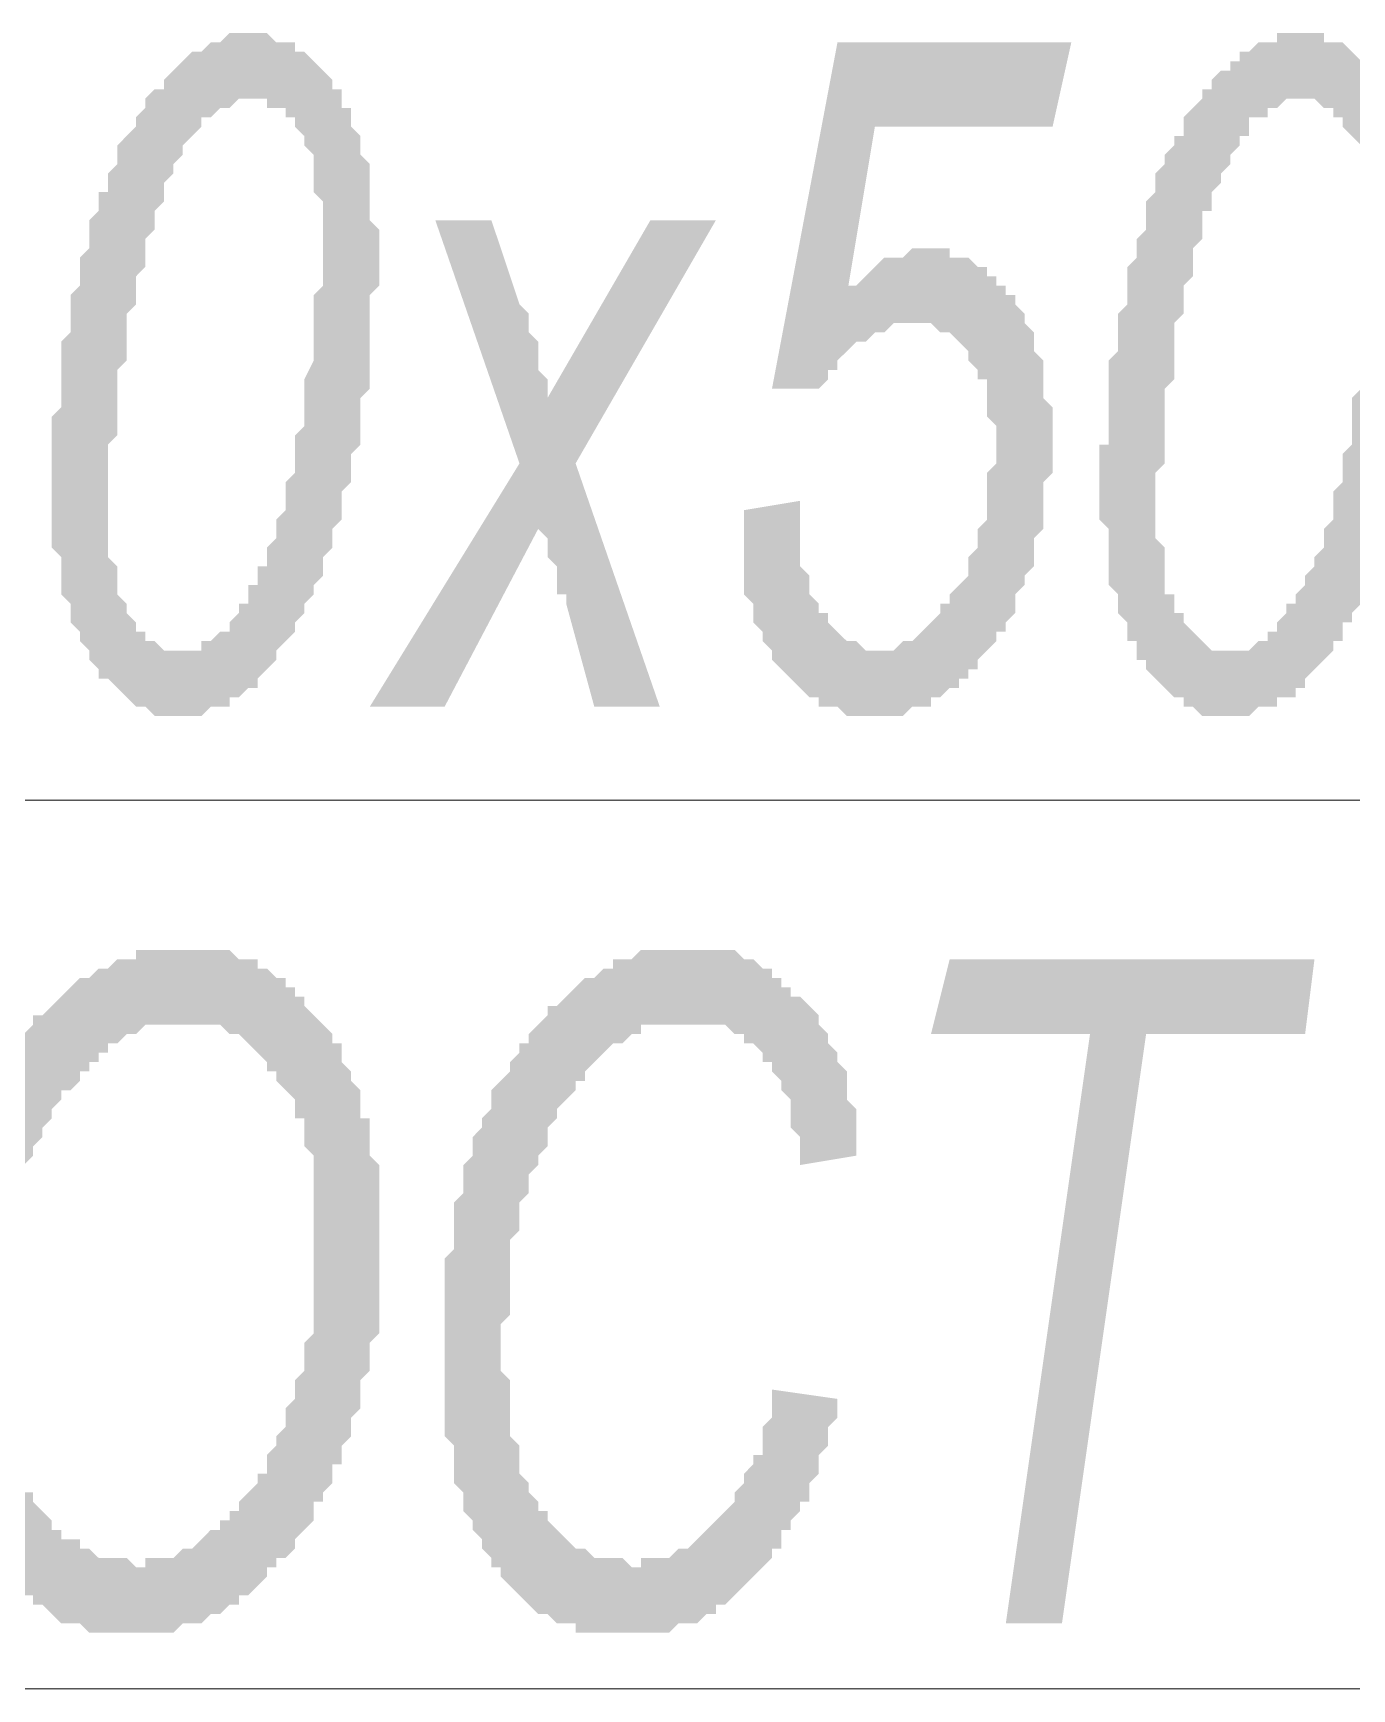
# Model space of a CAD drawing. Header units: millimetres. Extents: x 1372 to 666090, y 1285 to 31551.
# Drawn here: x 628847 to 629435, y 24317 to 25055 of the extents above; entities that cross this region are included whole.
import ezdxf

# ---------------------------------------------------------------- set-up
doc = ezdxf.new("R2010")
doc.units = ezdxf.units.MM
doc.layers.add('PDF _0', color=7, linetype='Continuous')
doc.layers.add('PDF _75-АЗ Штамп', color=7, linetype='Continuous')

msp = doc.modelspace()

# ---------------------------------------------------------------- hatches: boundary and pattern name
at = {"layer": 'PDF _75-АЗ Штамп', "transparency": 33554559}
h = msp.add_hatch(color=256, dxfattribs=at)
h.paths.add_polyline_path([(628855.17, 24854.88), (628855.17, 24859.05), (628855.17, 24863.22), (628855.17, 24867.4), (628855.17, 24871.57), (628855.17, 24871.57), (628855.17, 24875.74), (628855.17, 24879.91), (628855.17, 24884.08), (628859.34, 24888.25), (628859.34, 24892.42), (628859.34, 24896.6), (628859.34, 24900.77), (628859.34, 24904.94), (628859.34, 24909.11), (628859.34, 24913.28), (628859.34, 24917.45), (628863.51, 24921.62), (628863.51, 24925.8), (628863.51, 24929.97), (628863.51, 24934.14), (628863.51, 24938.31), (628867.68, 24942.48), (628867.68, 24946.65), (628867.68, 24950.82), (628867.68, 24955), (628871.85, 24959.17), (628871.85, 24963.34), (628871.85, 24967.51), (628871.85, 24971.68), (628876.03, 24975.85), (628876.03, 24980.02), (628876.03, 24984.2), (628880.2, 24984.2), (628880.2, 24988.37), (628880.2, 24992.54), (628880.2, 24992.54), (628884.37, 24996.71), (628884.37, 25000.88), (628884.37, 25005.05), (628888.54, 25009.22), (628888.54, 25009.22), (628892.71, 25013.39), (628892.71, 25017.57), (628896.88, 25021.74), (628896.88, 25021.74), (628896.88, 25025.91), (628901.05, 25030.08), (628901.05, 25030.08), (628905.22, 25030.08), (628905.22, 25034.25), (628909.4, 25038.42), (628909.4, 25038.42), (628913.57, 25042.59), (628913.57, 25042.59), (628917.74, 25046.77), (628921.91, 25046.77), (628921.91, 25046.77), (628926.08, 25050.94), (628926.08, 25050.94), (628930.25, 25050.94), (628930.25, 25050.94), (628934.42, 25055.11), (628938.6, 25055.11), (628942.77, 25055.11), (628942.77, 25055.11), (628946.94, 25055.11), (628951.11, 25055.11), (628951.11, 25055.11), (628955.28, 25050.94), (628959.45, 25050.94), (628959.45, 25050.94), (628963.62, 25050.94), (628963.62, 25046.77), (628967.8, 25046.77), (628971.97, 25042.59), (628971.97, 25042.59), (628976.14, 25038.42), (628976.14, 25038.42), (628980.31, 25034.25), (628980.31, 25030.08), (628984.48, 25030.08), (628984.48, 25025.91), (628984.48, 25021.74), (628988.65, 25021.74), (628988.65, 25017.57), (628988.65, 25013.39), (628992.82, 25009.22), (628992.82, 25009.22), (628992.82, 25005.05), (628992.82, 25000.88), (628997, 24996.71), (628997, 24992.54), (628997, 24988.37), (628997, 24984.2), (628997, 24980.02), (628997, 24975.85), (628997, 24971.68), (629001.17, 24967.51), (629001.17, 24963.34), (629001.17, 24959.17), (629001.17, 24955), (629001.17, 24950.82), (629001.17, 24946.65), (629001.17, 24942.48), (628997, 24938.31), (628997, 24934.14), (628997, 24929.97), (628997, 24925.8), (628997, 24921.62), (628997, 24917.45), (628997, 24913.28), (628997, 24909.11), (628997, 24904.94), (628997, 24900.77), (628997, 24900.77), (628997, 24896.6), (628992.82, 24892.42), (628992.82, 24888.25), (628992.82, 24884.08), (628992.82, 24879.91), (628992.82, 24875.74), (628992.82, 24871.57), (628988.65, 24867.4), (628988.65, 24863.22), (628988.65, 24859.05), (628988.65, 24859.05), (628988.65, 24854.88), (628984.48, 24850.71), (628984.48, 24846.54), (628984.48, 24842.37), (628984.48, 24838.2), (628980.31, 24834.03), (628980.31, 24829.85), (628980.31, 24825.68), (628976.14, 24821.51), (628976.14, 24817.34), (628976.14, 24813.17), (628971.97, 24809), (628971.97, 24804.83), (628971.97, 24804.83), (628967.8, 24800.65), (628967.8, 24796.48), (628963.62, 24792.31), (628963.62, 24792.31), (628963.62, 24788.14), (628959.45, 24783.97), (628959.45, 24783.97), (628955.28, 24779.8), (628955.28, 24775.63), (628955.28, 24775.63), (628951.11, 24771.45), (628951.11, 24771.45), (628946.94, 24767.28), (628946.94, 24763.11), (628942.77, 24763.11), (628938.6, 24758.94), (628938.6, 24758.94), (628934.42, 24758.94), (628934.42, 24754.77), (628930.25, 24754.77), (628926.08, 24754.77), (628926.08, 24754.77), (628921.91, 24750.6), (628917.74, 24750.6), (628917.74, 24750.6), (628913.57, 24750.6), (628909.4, 24750.6), (628909.4, 24750.6), (628905.22, 24750.6), (628901.05, 24750.6), (628901.05, 24750.6), (628896.88, 24754.77), (628892.71, 24754.77), (628892.71, 24754.77), (628888.54, 24758.94), (628888.54, 24758.94), (628884.37, 24763.11), (628884.37, 24763.11), (628880.2, 24767.28), (628876.03, 24767.28), (628876.03, 24771.45), (628871.85, 24775.63), (628871.85, 24775.63), (628871.85, 24779.8), (628867.68, 24783.97), (628867.68, 24783.97), (628867.68, 24788.14), (628863.51, 24792.31), (628863.51, 24796.48), (628863.51, 24796.48), (628863.51, 24800.65), (628859.34, 24804.83), (628859.34, 24809), (628859.34, 24813.17), (628859.34, 24817.34), (628859.34, 24821.51), (628855.17, 24825.68), (628855.17, 24829.85), (628855.17, 24834.03), (628855.17, 24838.2), (628855.17, 24842.37), (628855.17, 24846.54), (628855.17, 24854.88), (628855.17, 24854.88)], flags=0)
h.paths.add_polyline_path([(628880.2, 24842.37), (628880.2, 24838.2), (628880.2, 24834.03), (628880.2, 24829.85), (628880.2, 24825.68), (628880.2, 24821.51), (628884.37, 24817.34), (628884.37, 24813.17), (628884.37, 24809), (628884.37, 24804.83), (628884.37, 24804.83), (628888.54, 24800.65), (628888.54, 24796.48), (628888.54, 24796.48), (628892.71, 24792.31), (628892.71, 24788.14), (628896.88, 24788.14), (628896.88, 24783.97), (628901.05, 24783.97), (628905.22, 24779.8), (628905.22, 24779.8), (628909.4, 24779.8), (628913.57, 24779.8), (628913.57, 24779.8), (628913.57, 24779.8), (628917.74, 24779.8), (628921.91, 24779.8), (628921.91, 24783.97), (628926.08, 24783.97), (628926.08, 24783.97), (628930.25, 24788.14), (628934.42, 24788.14), (628934.42, 24792.31), (628938.6, 24796.48), (628938.6, 24800.65), (628938.6, 24800.65), (628942.77, 24800.65), (628942.77, 24804.83), (628942.77, 24809), (628946.94, 24809), (628946.94, 24813.17), (628946.94, 24817.34), (628951.11, 24817.34), (628951.11, 24821.51), (628951.11, 24825.68), (628955.28, 24829.85), (628955.28, 24834.03), (628955.28, 24838.2), (628959.45, 24842.37), (628959.45, 24846.54), (628959.45, 24850.71), (628959.45, 24854.88), (628963.62, 24859.05), (628963.62, 24863.22), (628963.62, 24867.4), (628963.62, 24871.57), (628963.62, 24875.74), (628967.8, 24879.91), (628967.8, 24884.08), (628967.8, 24888.25), (628967.8, 24892.42), (628967.8, 24896.6), (628967.8, 24900.77), (628971.97, 24909.11), (628971.97, 24913.28), (628971.97, 24917.45), (628971.97, 24921.62), (628971.97, 24925.8), (628971.97, 24929.97), (628971.97, 24934.14), (628971.97, 24938.31), (628971.97, 24938.31), (628976.14, 24942.48), (628976.14, 24946.65), (628976.14, 24950.82), (628976.14, 24955), (628976.14, 24959.17), (628976.14, 24963.34), (628976.14, 24963.34), (628976.14, 24971.68), (628976.14, 24975.85), (628976.14, 24980.02), (628971.97, 24984.2), (628971.97, 24988.37), (628971.97, 24992.54), (628971.97, 24996.71), (628971.97, 25000.88), (628971.97, 25000.88), (628967.8, 25005.05), (628967.8, 25009.22), (628967.8, 25009.22), (628963.62, 25013.39), (628963.62, 25017.57), (628959.45, 25017.57), (628959.45, 25021.74), (628955.28, 25021.74), (628951.11, 25021.74), (628951.11, 25025.91), (628946.94, 25025.91), (628942.77, 25025.91), (628942.77, 25025.91), (628942.77, 25025.91), (628938.6, 25025.91), (628934.42, 25021.74), (628934.42, 25021.74), (628930.25, 25021.74), (628926.08, 25017.57), (628926.08, 25017.57), (628921.91, 25017.57), (628921.91, 25013.39), (628917.74, 25009.22), (628917.74, 25009.22), (628913.57, 25005.05), (628913.57, 25000.88), (628909.4, 24996.71), (628909.4, 24992.54), (628909.4, 24992.54), (628905.22, 24988.37), (628905.22, 24984.2), (628905.22, 24984.2), (628905.22, 24980.02), (628901.05, 24975.85), (628901.05, 24975.85), (628901.05, 24971.68), (628901.05, 24967.51), (628896.88, 24963.34), (628896.88, 24959.17), (628896.88, 24955), (628896.88, 24950.82), (628892.71, 24946.65), (628892.71, 24942.48), (628892.71, 24938.31), (628892.71, 24934.14), (628888.54, 24929.97), (628888.54, 24925.8), (628888.54, 24921.62), (628888.54, 24913.28), (628888.54, 24909.11), (628884.37, 24904.94), (628884.37, 24900.77), (628884.37, 24896.6), (628884.37, 24892.42), (628884.37, 24888.25), (628884.37, 24879.91), (628884.37, 24875.74), (628880.2, 24871.57), (628880.2, 24871.57), (628880.2, 24867.4), (628880.2, 24863.22), (628880.2, 24859.05), (628880.2, 24854.88), (628880.2, 24850.71), (628880.2, 24846.54), (628880.2, 24846.54), (628880.2, 24842.37)], flags=0)
h = msp.add_hatch(color=256, dxfattribs=at)
h.paths.add_polyline_path([(629322.36, 24854.88), (629322.36, 24859.05), (629322.36, 24863.22), (629322.36, 24867.4), (629322.36, 24871.57), (629326.54, 24871.57), (629326.54, 24875.74), (629326.54, 24879.91), (629326.54, 24884.08), (629326.54, 24888.25), (629326.54, 24892.42), (629326.54, 24896.6), (629326.54, 24900.77), (629326.54, 24904.94), (629326.54, 24909.11), (629330.71, 24913.28), (629330.71, 24917.45), (629330.71, 24921.62), (629330.71, 24925.8), (629330.71, 24929.97), (629334.88, 24934.14), (629334.88, 24938.31), (629334.88, 24942.48), (629334.88, 24946.65), (629334.88, 24950.82), (629339.05, 24955), (629339.05, 24959.17), (629339.05, 24963.34), (629343.22, 24967.51), (629343.22, 24971.68), (629343.22, 24975.85), (629343.22, 24980.02), (629347.39, 24984.2), (629347.39, 24984.2), (629347.39, 24988.37), (629347.39, 24992.54), (629347.39, 24992.54), (629351.56, 24996.71), (629351.56, 25000.88), (629355.74, 25005.05), (629355.74, 25009.22), (629359.91, 25009.22), (629359.91, 25013.39), (629359.91, 25017.57), (629364.08, 25021.74), (629364.08, 25021.74), (629368.25, 25025.91), (629368.25, 25030.08), (629368.25, 25030.08), (629372.42, 25030.08), (629372.42, 25034.25), (629376.59, 25038.42), (629380.76, 25038.42), (629380.76, 25042.59), (629384.93, 25042.59), (629384.93, 25046.77), (629389.11, 25046.77), (629389.11, 25046.77), (629393.28, 25050.94), (629393.28, 25050.94), (629397.45, 25050.94), (629401.62, 25050.94), (629401.62, 25055.11), (629405.79, 25055.11), (629409.96, 25055.11), (629409.96, 25055.11), (629414.13, 25055.11), (629418.31, 25055.11), (629422.48, 25055.11), (629422.48, 25050.94), (629426.65, 25050.94), (629430.82, 25050.94), (629430.82, 25050.94), (629434.99, 25046.77), (629434.99, 25046.77), (629439.16, 25042.59), (629439.16, 25042.59), (629443.33, 25038.42), (629447.51, 25038.42), (629447.51, 25034.25), (629451.68, 25030.08), (629451.68, 25030.08), (629451.68, 25025.91), (629455.85, 25021.74), (629455.85, 25021.74), (629455.85, 25017.57), (629460.02, 25013.39), (629460.02, 25009.22), (629460.02, 25009.22), (629464.19, 25005.05), (629464.19, 25000.88), (629464.19, 24996.71), (629464.19, 24992.54), (629464.19, 24988.37), (629464.19, 24984.2), (629468.36, 24980.02), (629468.36, 24975.85), (629468.36, 24971.68), (629468.36, 24967.51), (629468.36, 24963.34), (629468.36, 24959.17), (629468.36, 24955), (629468.36, 24950.82), (629468.36, 24946.65), (629468.36, 24942.48), (629468.36, 24938.31), (629468.36, 24934.14), (629468.36, 24929.97), (629468.36, 24925.8), (629468.36, 24921.62), (629464.19, 24917.45), (629464.19, 24913.28), (629464.19, 24909.11), (629464.19, 24904.94), (629464.19, 24900.77), (629464.19, 24900.77), (629464.19, 24896.6), (629464.19, 24892.42), (629464.19, 24888.25), (629460.02, 24884.08), (629460.02, 24879.91), (629460.02, 24875.74), (629460.02, 24871.57), (629460.02, 24867.4), (629455.85, 24863.22), (629455.85, 24859.05), (629455.85, 24859.05), (629455.85, 24854.88), (629455.85, 24850.71), (629451.68, 24846.54), (629451.68, 24842.37), (629451.68, 24838.2), (629451.68, 24834.03), (629447.51, 24829.85), (629447.51, 24825.68), (629447.51, 24821.51), (629443.33, 24817.34), (629443.33, 24813.17), (629443.33, 24809), (629439.16, 24804.83), (629439.16, 24804.83), (629439.16, 24800.65), (629434.99, 24796.48), (629434.99, 24792.31), (629430.82, 24792.31), (629430.82, 24788.14), (629430.82, 24783.97), (629426.65, 24783.97), (629426.65, 24779.8), (629422.48, 24775.63), (629422.48, 24775.63), (629418.31, 24771.45), (629418.31, 24771.45), (629414.13, 24767.28), (629414.13, 24763.11), (629409.96, 24763.11), (629409.96, 24758.94), (629405.79, 24758.94), (629401.62, 24758.94), (629401.62, 24754.77), (629397.45, 24754.77), (629397.45, 24754.77), (629393.28, 24754.77), (629389.11, 24750.6), (629389.11, 24750.6), (629384.93, 24750.6), (629380.76, 24750.6), (629380.76, 24750.6), (629376.59, 24750.6), (629372.42, 24750.6), (629372.42, 24750.6), (629368.25, 24750.6), (629364.08, 24754.77), (629364.08, 24754.77), (629359.91, 24754.77), (629359.91, 24758.94), (629355.74, 24758.94), (629351.56, 24763.11), (629351.56, 24763.11), (629347.39, 24767.28), (629347.39, 24767.28), (629343.22, 24771.45), (629343.22, 24775.63), (629339.05, 24775.63), (629339.05, 24779.8), (629339.05, 24783.97), (629334.88, 24783.97), (629334.88, 24788.14), (629334.88, 24792.31), (629330.71, 24796.48), (629330.71, 24796.48), (629330.71, 24800.65), (629330.71, 24804.83), (629326.54, 24809), (629326.54, 24813.17), (629326.54, 24817.34), (629326.54, 24821.51), (629326.54, 24825.68), (629326.54, 24829.85), (629326.54, 24834.03), (629322.36, 24838.2), (629322.36, 24842.37), (629322.36, 24846.54), (629322.36, 24854.88), (629322.36, 24854.88)], flags=0)
h.paths.add_polyline_path([(629347.39, 24842.37), (629347.39, 24838.2), (629347.39, 24834.03), (629347.39, 24829.85), (629351.56, 24825.68), (629351.56, 24821.51), (629351.56, 24817.34), (629351.56, 24813.17), (629351.56, 24809), (629351.56, 24804.83), (629355.74, 24804.83), (629355.74, 24800.65), (629355.74, 24796.48), (629359.91, 24796.48), (629359.91, 24792.31), (629364.08, 24788.14), (629364.08, 24788.14), (629368.25, 24783.97), (629368.25, 24783.97), (629372.42, 24779.8), (629372.42, 24779.8), (629376.59, 24779.8), (629380.76, 24779.8), (629380.76, 24779.8), (629384.93, 24779.8), (629384.93, 24779.8), (629389.11, 24779.8), (629393.28, 24783.97), (629393.28, 24783.97), (629397.45, 24783.97), (629397.45, 24788.14), (629401.62, 24788.14), (629401.62, 24792.31), (629405.79, 24796.48), (629405.79, 24800.65), (629409.96, 24800.65), (629409.96, 24800.65), (629409.96, 24804.83), (629414.13, 24809), (629414.13, 24809), (629414.13, 24813.17), (629418.31, 24817.34), (629418.31, 24817.34), (629418.31, 24821.51), (629422.48, 24825.68), (629422.48, 24829.85), (629422.48, 24834.03), (629426.65, 24838.2), (629426.65, 24842.37), (629426.65, 24846.54), (629426.65, 24850.71), (629430.82, 24854.88), (629430.82, 24859.05), (629430.82, 24863.22), (629430.82, 24867.4), (629434.99, 24871.57), (629434.99, 24875.74), (629434.99, 24879.91), (629434.99, 24884.08), (629434.99, 24888.25), (629434.99, 24892.42), (629439.16, 24896.6), (629439.16, 24900.77), (629439.16, 24909.11), (629439.16, 24913.28), (629439.16, 24917.45), (629439.16, 24921.62), (629439.16, 24925.8), (629443.33, 24929.97), (629443.33, 24934.14), (629443.33, 24938.31), (629443.33, 24938.31), (629443.33, 24942.48), (629443.33, 24946.65), (629443.33, 24950.82), (629443.33, 24955), (629443.33, 24959.17), (629443.33, 24963.34), (629443.33, 24963.34), (629443.33, 24971.68), (629443.33, 24975.85), (629443.33, 24980.02), (629443.33, 24984.2), (629443.33, 24988.37), (629439.16, 24992.54), (629439.16, 24996.71), (629439.16, 25000.88), (629439.16, 25000.88), (629439.16, 25005.05), (629434.99, 25009.22), (629434.99, 25009.22), (629430.82, 25013.39), (629430.82, 25017.57), (629426.65, 25017.57), (629426.65, 25021.74), (629422.48, 25021.74), (629422.48, 25021.74), (629418.31, 25025.91), (629414.13, 25025.91), (629414.13, 25025.91), (629414.13, 25025.91), (629409.96, 25025.91), (629405.79, 25025.91), (629401.62, 25021.74), (629401.62, 25021.74), (629397.45, 25021.74), (629397.45, 25017.57), (629393.28, 25017.57), (629389.11, 25017.57), (629389.11, 25013.39), (629389.11, 25009.22), (629384.93, 25009.22), (629384.93, 25005.05), (629380.76, 25000.88), (629380.76, 24996.71), (629376.59, 24992.54), (629376.59, 24992.54), (629376.59, 24988.37), (629372.42, 24984.2), (629372.42, 24984.2), (629372.42, 24980.02), (629372.42, 24975.85), (629368.25, 24975.85), (629368.25, 24971.68), (629368.25, 24967.51), (629368.25, 24963.34), (629364.08, 24959.17), (629364.08, 24955), (629364.08, 24950.82), (629364.08, 24946.65), (629359.91, 24942.48), (629359.91, 24938.31), (629359.91, 24934.14), (629359.91, 24929.97), (629355.74, 24925.8), (629355.74, 24921.62), (629355.74, 24913.28), (629355.74, 24909.11), (629355.74, 24904.94), (629355.74, 24900.77), (629351.56, 24896.6), (629351.56, 24892.42), (629351.56, 24888.25), (629351.56, 24879.91), (629351.56, 24875.74), (629351.56, 24871.57), (629351.56, 24871.57), (629351.56, 24867.4), (629351.56, 24863.22), (629347.39, 24859.05), (629347.39, 24854.88), (629347.39, 24850.71), (629347.39, 24846.54), (629347.39, 24846.54), (629347.39, 24842.37)], flags=0)
for points in [[(629163.85, 24842.37), (629188.88, 24846.54), (629188.88, 24838.2), (629188.88, 24834.03), (629188.88, 24834.03), (629188.88, 24829.85), (629188.88, 24825.68), (629188.88, 24821.51), (629188.88, 24817.34), (629188.88, 24817.34), (629193.05, 24813.17), (629193.05, 24809), (629193.05, 24804.83), (629197.22, 24800.65), (629197.22, 24796.48), (629201.39, 24796.48), (629201.39, 24792.31), (629205.56, 24788.14), (629205.56, 24788.14), (629209.74, 24783.97), (629209.74, 24783.97), (629213.91, 24783.97), (629218.08, 24779.8), (629218.08, 24779.8), (629222.25, 24779.8), (629222.25, 24779.8), (629226.42, 24779.8), (629226.42, 24779.8), (629230.59, 24779.8), (629234.76, 24783.97), (629234.76, 24783.97), (629238.94, 24783.97), (629243.11, 24788.14), (629243.11, 24788.14), (629247.28, 24792.31), (629247.28, 24792.31), (629247.28, 24792.31), (629251.45, 24796.48), (629251.45, 24800.65), (629255.62, 24800.65), (629255.62, 24804.83), (629259.79, 24809), (629259.79, 24809), (629263.96, 24813.17), (629263.96, 24817.34), (629263.96, 24821.51), (629268.14, 24825.68), (629268.14, 24825.68), (629268.14, 24829.85), (629268.14, 24834.03), (629272.31, 24838.2), (629272.31, 24842.37), (629272.31, 24846.54), (629272.31, 24850.71), (629272.31, 24854.88), (629272.31, 24859.05), (629276.48, 24863.22), (629276.48, 24867.4), (629276.48, 24871.57), (629276.48, 24871.57), (629276.48, 24875.74), (629276.48, 24879.91), (629272.31, 24884.08), (629272.31, 24888.25), (629272.31, 24892.42), (629272.31, 24896.6), (629272.31, 24900.77), (629268.14, 24900.77), (629268.14, 24904.94), (629263.96, 24909.11), (629263.96, 24909.11), (629263.96, 24913.28), (629259.79, 24917.45), (629259.79, 24917.45), (629255.62, 24921.62), (629251.45, 24921.62), (629251.45, 24921.62), (629247.28, 24925.8), (629247.28, 24925.8), (629243.11, 24925.8), (629238.94, 24925.8), (629238.94, 24925.8), (629234.76, 24925.8), (629230.59, 24925.8), (629230.59, 24925.8), (629226.42, 24921.62), (629222.25, 24921.62), (629222.25, 24921.62), (629218.08, 24917.45), (629218.08, 24917.45), (629213.91, 24917.45), (629209.74, 24913.28), (629209.74, 24913.28), (629205.56, 24909.11), (629205.56, 24904.94), (629201.39, 24904.94), (629201.39, 24900.77), (629197.22, 24896.6), (629197.22, 24896.6), (629176.37, 24896.6), (629205.56, 25050.94), (629309.85, 25050.94), (629301.51, 25013.39), (629222.25, 25013.39), (629209.74, 24938.31), (629209.74, 24942.48), (629213.91, 24942.48), (629218.08, 24946.65), (629218.08, 24946.65), (629222.25, 24950.82), (629222.25, 24950.82), (629226.42, 24955), (629226.42, 24955), (629230.59, 24955), (629230.59, 24955), (629234.76, 24955), (629238.94, 24959.17), (629238.94, 24959.17), (629243.11, 24959.17), (629247.28, 24959.17), (629247.28, 24959.17), (629251.45, 24959.17), (629255.62, 24959.17), (629255.62, 24955), (629259.79, 24955), (629263.96, 24955), (629263.96, 24955), (629268.14, 24950.82), (629272.31, 24950.82), (629272.31, 24946.65), (629276.48, 24946.65), (629276.48, 24942.48), (629280.65, 24942.48), (629280.65, 24938.31), (629284.82, 24938.31), (629284.82, 24934.14), (629284.82, 24934.14), (629288.99, 24929.97), (629288.99, 24925.8), (629293.16, 24921.62), (629293.16, 24921.62), (629293.16, 24917.45), (629293.16, 24913.28), (629297.34, 24909.11), (629297.34, 24904.94), (629297.34, 24900.77), (629297.34, 24896.6), (629297.34, 24892.42), (629301.51, 24888.25), (629301.51, 24884.08), (629301.51, 24879.91), (629301.51, 24875.74), (629301.51, 24875.74), (629301.51, 24871.57), (629301.51, 24867.4), (629301.51, 24863.22), (629301.51, 24859.05), (629297.34, 24854.88), (629297.34, 24850.71), (629297.34, 24846.54), (629297.34, 24842.37), (629297.34, 24838.2), (629297.34, 24834.03), (629293.16, 24829.85), (629293.16, 24825.68), (629293.16, 24821.51), (629293.16, 24817.34), (629288.99, 24813.17), (629288.99, 24809), (629288.99, 24809), (629284.82, 24804.83), (629284.82, 24800.65), (629284.82, 24796.48), (629280.65, 24792.31), (629280.65, 24788.14), (629276.48, 24788.14), (629276.48, 24783.97), (629272.31, 24779.8), (629272.31, 24779.8), (629268.14, 24775.63), (629268.14, 24771.45), (629263.96, 24771.45), (629263.96, 24767.28), (629259.79, 24767.28), (629259.79, 24763.11), (629255.62, 24763.11), (629251.45, 24758.94), (629251.45, 24758.94), (629247.28, 24758.94), (629247.28, 24754.77), (629243.11, 24754.77), (629238.94, 24754.77), (629238.94, 24754.77), (629234.76, 24750.6), (629230.59, 24750.6), (629230.59, 24750.6), (629226.42, 24750.6), (629222.25, 24750.6), (629222.25, 24750.6), (629218.08, 24750.6), (629213.91, 24750.6), (629213.91, 24750.6), (629209.74, 24750.6), (629205.56, 24754.77), (629205.56, 24754.77), (629201.39, 24754.77), (629197.22, 24754.77), (629197.22, 24758.94), (629193.05, 24758.94), (629188.88, 24763.11), (629188.88, 24763.11), (629188.88, 24763.11), (629184.71, 24767.28), (629180.54, 24771.45), (629180.54, 24771.45), (629176.37, 24775.63), (629176.37, 24779.8), (629176.37, 24779.8), (629172.19, 24783.97), (629172.19, 24788.14), (629168.02, 24792.31), (629168.02, 24792.31), (629168.02, 24796.48), (629168.02, 24800.65), (629163.85, 24804.83), (629163.85, 24809), (629163.85, 24813.17), (629163.85, 24817.34), (629163.85, 24821.51), (629163.85, 24825.68), (629163.85, 24829.85), (629163.85, 24834.03), (629163.85, 24834.03), (629163.85, 24838.2), (629163.85, 24842.37)], [(628997, 24754.77), (629063.74, 24863.22), (629026.2, 24971.68), (629051.22, 24971.68), (629063.74, 24934.14), (629067.91, 24929.97), (629067.91, 24925.8), (629067.91, 24921.62), (629072.08, 24917.45), (629072.08, 24913.28), (629072.08, 24909.11), (629072.08, 24904.94), (629076.25, 24900.77), (629076.25, 24896.6), (629076.25, 24896.6), (629076.25, 24892.42), (629122.14, 24971.68), (629151.34, 24971.68), (629088.77, 24863.22), (629126.31, 24754.77), (629097.11, 24754.77), (629084.59, 24800.65), (629084.59, 24804.83), (629080.42, 24804.83), (629080.42, 24809), (629080.42, 24813.17), (629080.42, 24817.34), (629076.25, 24821.51), (629076.25, 24825.68), (629076.25, 24829.85), (629072.08, 24834.03), (629072.08, 24834.03), (629030.37, 24754.77)], [(629176.37, 24450.26), (629205.56, 24446.09), (629205.56, 24441.91), (629205.56, 24437.74), (629201.39, 24433.57), (629201.39, 24429.4), (629201.39, 24425.23), (629197.22, 24421.06), (629197.22, 24416.89), (629197.22, 24412.71), (629193.05, 24408.54), (629193.05, 24404.37), (629193.05, 24400.2), (629188.88, 24400.2), (629188.88, 24396.03), (629184.71, 24391.86), (629184.71, 24387.69), (629180.54, 24387.69), (629180.54, 24383.51), (629180.54, 24379.34), (629176.37, 24379.34), (629176.37, 24375.17), (629172.19, 24371), (629172.19, 24371), (629168.02, 24366.83), (629168.02, 24366.83), (629163.85, 24362.66), (629163.85, 24362.66), (629159.68, 24358.49), (629159.68, 24358.49), (629155.51, 24354.31), (629151.34, 24354.31), (629151.34, 24350.14), (629147.17, 24350.14), (629147.17, 24350.14), (629142.99, 24345.97), (629138.82, 24345.97), (629138.82, 24345.97), (629134.65, 24345.97), (629130.48, 24341.8), (629130.48, 24341.8), (629126.31, 24341.8), (629122.14, 24341.8), (629122.14, 24341.8), (629117.97, 24341.8), (629113.79, 24341.8), (629113.79, 24341.8), (629113.79, 24341.8), (629109.62, 24341.8), (629105.45, 24341.8), (629101.28, 24341.8), (629101.28, 24341.8), (629097.11, 24341.8), (629092.94, 24341.8), (629088.77, 24341.8), (629088.77, 24345.97), (629084.59, 24345.97), (629080.42, 24345.97), (629080.42, 24345.97), (629076.25, 24350.14), (629076.25, 24350.14), (629072.08, 24350.14), (629067.91, 24354.31), (629067.91, 24354.31), (629063.74, 24358.49), (629063.74, 24358.49), (629059.57, 24362.66), (629059.57, 24362.66), (629055.39, 24366.83), (629055.39, 24371), (629051.22, 24371), (629051.22, 24375.17), (629051.22, 24375.17), (629047.05, 24379.34), (629047.05, 24379.34), (629047.05, 24383.51), (629042.88, 24387.69), (629042.88, 24391.86), (629042.88, 24391.86), (629038.71, 24396.03), (629038.71, 24400.2), (629038.71, 24404.37), (629034.54, 24408.54), (629034.54, 24412.71), (629034.54, 24412.71), (629034.54, 24416.89), (629034.54, 24421.06), (629034.54, 24425.23), (629030.37, 24429.4), (629030.37, 24433.57), (629030.37, 24437.74), (629030.37, 24441.91), (629030.37, 24446.09), (629030.37, 24450.26), (629030.37, 24458.6), (629030.37, 24462.77), (629030.37, 24466.94), (629030.37, 24466.94), (629030.37, 24471.11), (629030.37, 24475.29), (629030.37, 24479.46), (629030.37, 24483.63), (629030.37, 24487.8), (629030.37, 24491.97), (629030.37, 24496.14), (629030.37, 24500.31), (629030.37, 24504.49), (629030.37, 24508.66), (629034.54, 24512.83), (629034.54, 24517), (629034.54, 24521.17), (629034.54, 24525.34), (629034.54, 24529.51), (629034.54, 24533.68), (629038.71, 24537.86), (629038.71, 24542.03), (629038.71, 24546.2), (629038.71, 24550.37), (629042.88, 24554.54), (629042.88, 24554.54), (629042.88, 24558.71), (629042.88, 24562.88), (629047.05, 24567.06), (629047.05, 24571.23), (629047.05, 24571.23), (629051.22, 24575.4), (629051.22, 24579.57), (629051.22, 24583.74), (629055.39, 24587.91), (629055.39, 24587.91), (629059.57, 24592.08), (629059.57, 24596.26), (629063.74, 24600.43), (629063.74, 24600.43), (629063.74, 24604.6), (629067.91, 24604.6), (629067.91, 24608.77), (629072.08, 24612.94), (629072.08, 24612.94), (629076.25, 24617.11), (629076.25, 24621.28), (629080.42, 24621.28), (629084.59, 24625.46), (629084.59, 24625.46), (629088.77, 24629.63), (629088.77, 24629.63), (629092.94, 24633.8), (629092.94, 24633.8), (629097.11, 24633.8), (629101.28, 24637.97), (629101.28, 24637.97), (629105.45, 24637.97), (629105.45, 24642.14), (629109.62, 24642.14), (629113.79, 24642.14), (629113.79, 24642.14), (629117.97, 24646.31), (629122.14, 24646.31), (629122.14, 24646.31), (629126.31, 24646.31), (629130.48, 24646.31), (629130.48, 24646.31), (629134.65, 24646.31), (629138.82, 24646.31), (629142.99, 24646.31), (629142.99, 24646.31), (629147.17, 24646.31), (629151.34, 24646.31), (629155.51, 24646.31), (629155.51, 24646.31), (629159.68, 24646.31), (629163.85, 24642.14), (629163.85, 24642.14), (629168.02, 24642.14), (629172.19, 24637.97), (629172.19, 24637.97), (629176.37, 24637.97), (629176.37, 24633.8), (629180.54, 24633.8), (629180.54, 24629.63), (629184.71, 24629.63), (629184.71, 24625.46), (629188.88, 24625.46), (629193.05, 24621.28), (629193.05, 24621.28), (629193.05, 24621.28), (629197.22, 24617.11), (629197.22, 24612.94), (629201.39, 24608.77), (629201.39, 24608.77), (629201.39, 24604.6), (629205.56, 24600.43), (629205.56, 24596.26), (629205.56, 24596.26), (629209.74, 24592.08), (629209.74, 24587.91), (629209.74, 24583.74), (629209.74, 24579.57), (629213.91, 24575.4), (629213.91, 24571.23), (629213.91, 24567.06), (629213.91, 24562.88), (629213.91, 24558.71), (629213.91, 24554.54), (629213.91, 24554.54), (629188.88, 24550.37), (629188.88, 24554.54), (629188.88, 24558.71), (629188.88, 24562.88), (629184.71, 24567.06), (629184.71, 24571.23), (629184.71, 24575.4), (629184.71, 24579.57), (629180.54, 24583.74), (629180.54, 24587.91), (629180.54, 24587.91), (629176.37, 24592.08), (629176.37, 24596.26), (629172.19, 24596.26), (629172.19, 24600.43), (629172.19, 24600.43), (629168.02, 24604.6), (629163.85, 24604.6), (629163.85, 24608.77), (629159.68, 24608.77), (629159.68, 24608.77), (629155.51, 24612.94), (629151.34, 24612.94), (629151.34, 24612.94), (629147.17, 24612.94), (629142.99, 24612.94), (629142.99, 24612.94), (629138.82, 24612.94), (629134.65, 24612.94), (629134.65, 24612.94), (629130.48, 24612.94), (629126.31, 24612.94), (629126.31, 24612.94), (629122.14, 24612.94), (629117.97, 24612.94), (629117.97, 24608.77), (629113.79, 24608.77), (629113.79, 24608.77), (629109.62, 24604.6), (629109.62, 24604.6), (629105.45, 24604.6), (629101.28, 24600.43), (629101.28, 24600.43), (629097.11, 24596.26), (629097.11, 24596.26), (629092.94, 24592.08), (629092.94, 24587.91), (629088.77, 24587.91), (629088.77, 24583.74), (629084.59, 24579.57), (629084.59, 24579.57), (629080.42, 24575.4), (629080.42, 24571.23), (629076.25, 24567.06), (629076.25, 24567.06), (629076.25, 24562.88), (629076.25, 24558.71), (629072.08, 24554.54), (629072.08, 24554.54), (629072.08, 24550.37), (629067.91, 24546.2), (629067.91, 24542.03), (629067.91, 24537.86), (629063.74, 24533.68), (629063.74, 24529.51), (629063.74, 24529.51), (629063.74, 24525.34), (629063.74, 24521.17), (629059.57, 24517), (629059.57, 24512.83), (629059.57, 24508.66), (629059.57, 24504.49), (629059.57, 24500.31), (629059.57, 24496.14), (629059.57, 24491.97), (629059.57, 24487.8), (629059.57, 24483.63), (629055.39, 24479.46), (629055.39, 24475.29), (629055.39, 24471.11), (629055.39, 24466.94), (629055.39, 24462.77), (629055.39, 24458.6), (629059.57, 24454.43), (629059.57, 24450.26), (629059.57, 24441.91), (629059.57, 24437.74), (629059.57, 24433.57), (629059.57, 24433.57), (629059.57, 24429.4), (629063.74, 24425.23), (629063.74, 24421.06), (629063.74, 24416.89), (629063.74, 24412.71), (629067.91, 24408.54), (629067.91, 24408.54), (629067.91, 24404.37), (629072.08, 24400.2), (629072.08, 24400.2), (629072.08, 24396.03), (629076.25, 24396.03), (629076.25, 24391.86), (629080.42, 24387.69), (629080.42, 24387.69), (629084.59, 24383.51), (629084.59, 24383.51), (629088.77, 24379.34), (629088.77, 24379.34), (629092.94, 24379.34), (629097.11, 24375.17), (629097.11, 24375.17), (629101.28, 24375.17), (629105.45, 24375.17), (629105.45, 24375.17), (629109.62, 24375.17), (629113.79, 24371), (629113.79, 24371), (629117.97, 24371), (629117.97, 24375.17), (629122.14, 24375.17), (629126.31, 24375.17), (629126.31, 24375.17), (629130.48, 24375.17), (629134.65, 24379.34), (629134.65, 24379.34), (629138.82, 24379.34), (629142.99, 24383.51), (629142.99, 24383.51), (629147.17, 24387.69), (629147.17, 24387.69), (629151.34, 24391.86), (629151.34, 24391.86), (629155.51, 24396.03), (629155.51, 24396.03), (629159.68, 24400.2), (629159.68, 24404.37), (629163.85, 24408.54), (629163.85, 24408.54), (629163.85, 24412.71), (629168.02, 24416.89), (629168.02, 24421.06), (629172.19, 24421.06), (629172.19, 24425.23), (629172.19, 24429.4), (629172.19, 24433.57), (629176.37, 24437.74), (629176.37, 24441.91), (629176.37, 24446.09), (629176.37, 24450.26)], [(629280.65, 24345.97), (629318.19, 24608.77), (629247.28, 24608.77), (629255.62, 24642.14), (629418.31, 24642.14), (629414.13, 24608.77), (629343.22, 24608.77), (629305.68, 24345.97)]]:
    msp.add_hatch(color=256, dxfattribs=at).paths.add_polyline_path(points)
h = msp.add_hatch(color=256, dxfattribs=at)
h.paths.add_polyline_path([(628805.11, 24471.11), (628805.11, 24475.29), (628805.11, 24479.46), (628805.11, 24483.63), (628805.11, 24487.8), (628805.11, 24491.97), (628805.11, 24496.14), (628805.11, 24500.31), (628805.11, 24504.49), (628805.11, 24508.66), (628805.11, 24512.83), (628805.11, 24517), (628809.28, 24521.17), (628809.28, 24525.34), (628809.28, 24529.51), (628809.28, 24533.68), (628809.28, 24537.86), (628813.45, 24542.03), (628813.45, 24542.03), (628813.45, 24546.2), (628813.45, 24550.37), (628813.45, 24554.54), (628817.63, 24558.71), (628817.63, 24562.88), (628817.63, 24567.06), (628821.8, 24567.06), (628821.8, 24571.23), (628821.8, 24575.4), (628825.97, 24579.57), (628825.97, 24579.57), (628825.97, 24583.74), (628830.14, 24587.91), (628830.14, 24592.08), (628834.31, 24592.08), (628834.31, 24596.26), (628834.31, 24596.26), (628838.48, 24600.43), (628838.48, 24604.6), (628842.65, 24608.77), (628842.65, 24608.77), (628846.83, 24612.94), (628846.83, 24617.11), (628851, 24617.11), (628855.17, 24621.28), (628855.17, 24621.28), (628859.34, 24625.46), (628859.34, 24625.46), (628863.51, 24629.63), (628863.51, 24629.63), (628867.68, 24633.8), (628871.85, 24633.8), (628871.85, 24633.8), (628876.03, 24637.97), (628876.03, 24637.97), (628880.2, 24637.97), (628884.37, 24642.14), (628884.37, 24642.14), (628888.54, 24642.14), (628892.71, 24642.14), (628892.71, 24646.31), (628896.88, 24646.31), (628901.05, 24646.31), (628901.05, 24646.31), (628905.22, 24646.31), (628909.4, 24646.31), (628909.4, 24646.31), (628913.57, 24646.31), (628913.57, 24646.31), (628917.74, 24646.31), (628921.91, 24646.31), (628921.91, 24646.31), (628926.08, 24646.31), (628930.25, 24646.31), (628930.25, 24646.31), (628934.42, 24646.31), (628938.6, 24642.14), (628938.6, 24642.14), (628942.77, 24642.14), (628946.94, 24642.14), (628946.94, 24637.97), (628951.11, 24637.97), (628951.11, 24637.97), (628955.28, 24633.8), (628959.45, 24633.8), (628959.45, 24629.63), (628963.62, 24629.63), (628963.62, 24625.46), (628967.8, 24625.46), (628967.8, 24621.28), (628971.97, 24617.11), (628971.97, 24617.11), (628976.14, 24612.94), (628976.14, 24612.94), (628980.31, 24608.77), (628980.31, 24604.6), (628984.48, 24604.6), (628984.48, 24600.43), (628984.48, 24596.26), (628988.65, 24592.08), (628988.65, 24592.08), (628988.65, 24587.91), (628992.82, 24583.74), (628992.82, 24579.57), (628992.82, 24575.4), (628992.82, 24571.23), (628997, 24571.23), (628997, 24567.06), (628997, 24562.88), (628997, 24558.71), (628997, 24554.54), (629001.17, 24550.37), (629001.17, 24546.2), (629001.17, 24542.03), (629001.17, 24537.86), (629001.17, 24533.68), (629001.17, 24529.51), (629001.17, 24525.34), (629001.17, 24521.17), (629001.17, 24517), (629001.17, 24512.83), (629001.17, 24508.66), (629001.17, 24504.49), (629001.17, 24500.31), (629001.17, 24496.14), (629001.17, 24491.97), (629001.17, 24487.8), (629001.17, 24483.63), (629001.17, 24479.46), (629001.17, 24475.29), (628997, 24471.11), (628997, 24466.94), (628997, 24466.94), (628997, 24462.77), (628997, 24458.6), (628992.82, 24454.43), (628992.82, 24450.26), (628992.82, 24446.09), (628992.82, 24441.91), (628988.65, 24437.74), (628988.65, 24433.57), (628988.65, 24433.57), (628988.65, 24429.4), (628984.48, 24425.23), (628984.48, 24421.06), (628984.48, 24416.89), (628980.31, 24416.89), (628980.31, 24412.71), (628980.31, 24408.54), (628976.14, 24404.37), (628976.14, 24400.2), (628971.97, 24400.2), (628971.97, 24396.03), (628971.97, 24391.86), (628967.8, 24387.69), (628967.8, 24387.69), (628967.8, 24387.69), (628963.62, 24383.51), (628963.62, 24379.34), (628959.45, 24375.17), (628955.28, 24375.17), (628955.28, 24371), (628951.11, 24371), (628951.11, 24366.83), (628946.94, 24362.66), (628946.94, 24362.66), (628942.77, 24358.49), (628938.6, 24358.49), (628938.6, 24354.31), (628934.42, 24354.31), (628934.42, 24354.31), (628930.25, 24350.14), (628926.08, 24350.14), (628926.08, 24350.14), (628921.91, 24345.97), (628917.74, 24345.97), (628917.74, 24345.97), (628913.57, 24345.97), (628909.4, 24341.8), (628909.4, 24341.8), (628905.22, 24341.8), (628901.05, 24341.8), (628901.05, 24341.8), (628896.88, 24341.8), (628892.71, 24341.8), (628892.71, 24341.8), (628892.71, 24341.8), (628888.54, 24341.8), (628884.37, 24341.8), (628880.2, 24341.8), (628880.2, 24341.8), (628876.03, 24341.8), (628871.85, 24341.8), (628871.85, 24341.8), (628867.68, 24345.97), (628863.51, 24345.97), (628863.51, 24345.97), (628859.34, 24345.97), (628855.17, 24350.14), (628855.17, 24350.14), (628851, 24354.31), (628851, 24354.31), (628846.83, 24354.31), (628846.83, 24358.49), (628842.65, 24358.49), (628838.48, 24362.66), (628838.48, 24362.66), (628834.31, 24366.83), (628834.31, 24371), (628830.14, 24371), (628830.14, 24375.17), (628825.97, 24379.34), (628825.97, 24379.34), (628821.8, 24383.51), (628821.8, 24387.69), (628821.8, 24391.86), (628817.63, 24391.86), (628817.63, 24396.03), (628817.63, 24400.2), (628813.45, 24404.37), (628813.45, 24404.37), (628813.45, 24408.54), (628813.45, 24412.71), (628809.28, 24416.89), (628809.28, 24421.06), (628809.28, 24425.23), (628809.28, 24429.4), (628805.11, 24433.57), (628805.11, 24433.57), (628805.11, 24437.74), (628805.11, 24441.91), (628805.11, 24446.09), (628805.11, 24450.26), (628805.11, 24454.43), (628805.11, 24458.6), (628805.11, 24462.77), (628805.11, 24466.94), (628805.11, 24471.11)], flags=0)
h.paths.add_polyline_path([(628830.14, 24466.94), (628830.14, 24462.77), (628830.14, 24458.6), (628830.14, 24454.43), (628830.14, 24450.26), (628834.31, 24446.09), (628834.31, 24441.91), (628834.31, 24437.74), (628834.31, 24433.57), (628834.31, 24429.4), (628834.31, 24429.4), (628838.48, 24425.23), (628838.48, 24421.06), (628838.48, 24421.06), (628838.48, 24416.89), (628842.65, 24412.71), (628842.65, 24408.54), (628842.65, 24404.37), (628846.83, 24404.37), (628846.83, 24400.2), (628851, 24396.03), (628851, 24396.03), (628855.17, 24391.86), (628855.17, 24387.69), (628859.34, 24387.69), (628859.34, 24383.51), (628863.51, 24383.51), (628867.68, 24383.51), (628867.68, 24379.34), (628871.85, 24379.34), (628876.03, 24375.17), (628876.03, 24375.17), (628880.2, 24375.17), (628884.37, 24375.17), (628884.37, 24375.17), (628888.54, 24375.17), (628892.71, 24371), (628892.71, 24371), (628896.88, 24371), (628896.88, 24375.17), (628901.05, 24375.17), (628905.22, 24375.17), (628905.22, 24375.17), (628909.4, 24375.17), (628913.57, 24379.34), (628913.57, 24379.34), (628917.74, 24379.34), (628921.91, 24383.51), (628921.91, 24383.51), (628921.91, 24383.51), (628926.08, 24387.69), (628930.25, 24387.69), (628930.25, 24391.86), (628934.42, 24391.86), (628934.42, 24396.03), (628938.6, 24396.03), (628938.6, 24400.2), (628942.77, 24404.37), (628942.77, 24404.37), (628946.94, 24408.54), (628946.94, 24412.71), (628951.11, 24412.71), (628951.11, 24416.89), (628951.11, 24421.06), (628955.28, 24425.23), (628955.28, 24425.23), (628955.28, 24429.4), (628959.45, 24433.57), (628959.45, 24437.74), (628959.45, 24441.91), (628963.62, 24446.09), (628963.62, 24450.26), (628963.62, 24454.43), (628967.8, 24458.6), (628967.8, 24462.77), (628967.8, 24462.77), (628967.8, 24466.94), (628967.8, 24471.11), (628971.97, 24475.29), (628971.97, 24479.46), (628971.97, 24483.63), (628971.97, 24487.8), (628971.97, 24491.97), (628971.97, 24496.14), (628971.97, 24500.31), (628971.97, 24504.49), (628971.97, 24504.49), (628971.97, 24508.66), (628971.97, 24512.83), (628971.97, 24517), (628971.97, 24521.17), (628971.97, 24525.34), (628971.97, 24529.51), (628971.97, 24533.68), (628971.97, 24537.86), (628971.97, 24542.03), (628971.97, 24546.2), (628971.97, 24550.37), (628971.97, 24554.54), (628967.8, 24558.71), (628967.8, 24562.88), (628967.8, 24567.06), (628967.8, 24571.23), (628963.62, 24571.23), (628963.62, 24575.4), (628963.62, 24579.57), (628959.45, 24583.74), (628959.45, 24583.74), (628955.28, 24587.91), (628955.28, 24592.08), (628951.11, 24592.08), (628951.11, 24596.26), (628946.94, 24600.43), (628946.94, 24600.43), (628942.77, 24604.6), (628942.77, 24604.6), (628938.6, 24608.77), (628934.42, 24608.77), (628934.42, 24608.77), (628930.25, 24612.94), (628926.08, 24612.94), (628926.08, 24612.94), (628921.91, 24612.94), (628917.74, 24612.94), (628917.74, 24612.94), (628913.57, 24612.94), (628913.57, 24612.94), (628909.4, 24612.94), (628909.4, 24612.94), (628905.22, 24612.94), (628901.05, 24612.94), (628901.05, 24612.94), (628896.88, 24612.94), (628892.71, 24608.77), (628892.71, 24608.77), (628888.54, 24608.77), (628888.54, 24608.77), (628884.37, 24604.6), (628880.2, 24604.6), (628880.2, 24600.43), (628876.03, 24600.43), (628876.03, 24596.26), (628871.85, 24596.26), (628871.85, 24592.08), (628867.68, 24592.08), (628867.68, 24587.91), (628863.51, 24583.74), (628859.34, 24583.74), (628859.34, 24579.57), (628855.17, 24575.4), (628855.17, 24575.4), (628855.17, 24571.23), (628851, 24567.06), (628851, 24567.06), (628851, 24562.88), (628846.83, 24558.71), (628846.83, 24554.54), (628846.83, 24554.54), (628842.65, 24550.37), (628842.65, 24546.2), (628842.65, 24542.03), (628838.48, 24537.86), (628838.48, 24537.86), (628838.48, 24533.68), (628838.48, 24529.51), (628838.48, 24525.34), (628834.31, 24521.17), (628834.31, 24517), (628834.31, 24512.83), (628834.31, 24508.66), (628834.31, 24504.49), (628834.31, 24500.31), (628834.31, 24496.14), (628830.14, 24491.97), (628830.14, 24487.8), (628830.14, 24483.63), (628830.14, 24479.46), (628830.14, 24475.29), (628830.14, 24471.11), (628830.14, 24466.94)], flags=0)

# ---------------------------------------------------------------- linework, layer by layer
at = {"layer": 'PDF _0', "lineweight": 9}
msp.add_lwpolyline([(627491.12, 24713.05), (631850.23, 24713.05)], dxfattribs=at)
at = {"layer": 'PDF _0', "lineweight": 18}
msp.add_lwpolyline([(638090.63, 24316.77), (619774.05, 24316.77)], close=True, dxfattribs=at)

doc.saveas('drawing.dxf')
